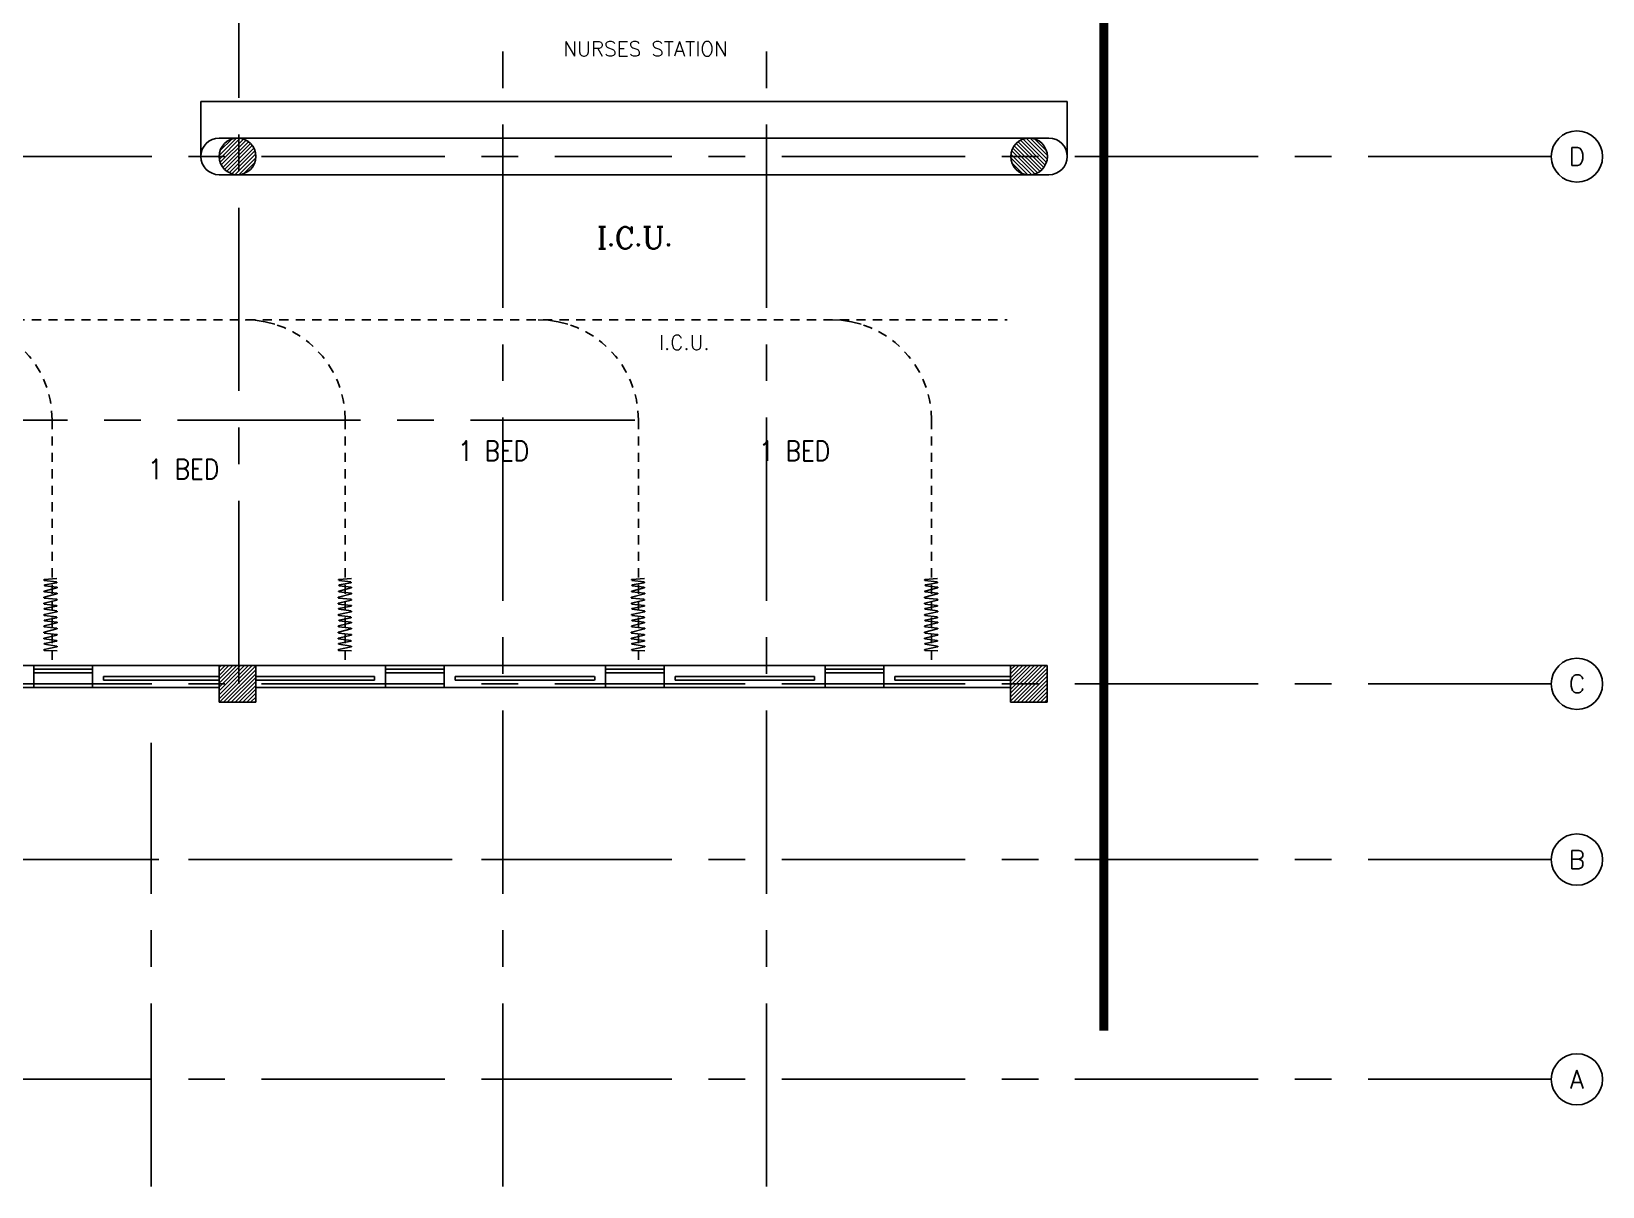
# Model space of a CAD drawing. Extents: x 417866242 to 417866861, y 43498051 to 43498155.
# Drawn here: x 417866839.28 to 417866860.72, y 43498075.56 to 43498091.33 of the extents above; entities that cross this region are included whole.
import ezdxf
from ezdxf.enums import TextEntityAlignment as Align

# ---------------------------------------------------------------- set-up
doc = ezdxf.new("R2010")
doc.units = 0
doc.header["$MEASUREMENT"] = 0
for name, pattern in [('CENTER2', [1.125, 0.75, -0.125, 0.125, -0.125]), ('CENTERX2', [4, 2.5, -0.5, 0.5, -0.5]), ('HIDDEN', [0.375, 0.25, -0.125])]:
    doc.linetypes.add(name, pattern=pattern)
doc.layers.get('0').update_dxf_attribs({"linetype": 'CONTINUOUS'})
for name, color, linetype in [('A_COUNTER', 7, 'CONTINUOUS'), ('A_CUBICLE_CURTAINS', 4, 'HIDDEN'), ('AX', 11, 'CONTINUOUS'), ('AX-CR', 7, 'CONTINUOUS'), ('AX-TXT', 2, 'CONTINUOUS'), ('AXES', 11, 'CENTERX2'), ('COL', 11, 'CONTINUOUS'), ('D_CURTAIN', 11, 'HIDDEN'), ('ELEV', 2, 'CONTINUOUS'), ('HAT', 11, 'CONTINUOUS'), ('INSUL', 11, 'CONTINUOUS'), ('Locker', 11, 'CONTINUOUS'), ('RM-NAME', 11, 'CONTINUOUS'), ('RS20', 11, 'CONTINUOUS'), ('WALL', 11, 'CONTINUOUS'), ('WIN', 11, 'CONTINUOUS')]:
    doc.layers.add(name, color=color, linetype=linetype)
doc.styles.add('ROMANC', font='romanc', dxfattribs={"height": 0.1})
doc.styles.add('ROMANS', font='ROMANS.shx', dxfattribs={"width": 0.6})
doc.styles.add('RS20', font='ROMANS.shx', dxfattribs={"height": 0.2})

# ---------------------------------------------------------------- blocks, each defined once
blk = doc.blocks.new('C')
at = {"layer": 'D_CURTAIN'}
for points in [[(0.229, 0.077), (0.229, 0.077, 0.848601), (0.219, 0.076), (0.202, -0.062, -0.855925), (0.192, -0.063), (0.167, 0.072, 0.866955), (0.157, 0.072), (0.144, -0.065, -0.843142), (0.134, -0.066), (0.099, 0.077, 0.845318), (0.089, 0.076), (0.076, -0.066, -0.842227), (0.066, -0.067), (0.029, 0.079, 0.837896), (0.019, 0.078), (0.004, -0.065, -0.84563), (-0.006, -0.065), (-0.04, 0.078, 0.842014), (-0.049, 0.078), (-0.065, -0.063, -0.866148), (-0.075, -0.063), (-0.099, 0.074, 0.854133), (-0.109, 0.074), (-0.129, -0.066, -0.838104), (-0.139, -0.067), (-0.17, 0.077, 0.84026), (-0.18, 0.077), (-0.183, -0.071)], [(0.639, -0.068), (0.628, 0.076, 0.848601), (0.618, 0.076), (0.601, -0.063, -0.855925), (0.591, -0.063), (0.566, 0.071, 0.866955), (0.556, 0.071), (0.542, -0.066, -0.843142), (0.533, -0.066), (0.497, 0.076, 0.845318), (0.488, 0.075), (0.474, -0.067, -0.842227), (0.465, -0.068), (0.427, 0.078, 0.837896), (0.417, 0.078), (0.403, -0.065, -0.84563), (0.393, -0.066), (0.359, 0.078, 0.842014), (0.349, 0.077), (0.334, -0.063, -0.866148), (0.324, -0.064), (0.299, 0.074, 0.854133), (0.29, 0.073), (0.27, -0.067, -0.838104), (0.26, -0.067), (0.229, 0.077, 0.84026), (0.219, 0.076)]]:
    blk.add_lwpolyline(points, format="xyb", dxfattribs=at)
blk = doc.blocks.new('AXL')
at = {"layer": 'AX-CR'}
blk.add_circle((-350, 0), 350, dxfattribs=at)
at = {"layer": 'AX-TXT', "style": 'ROMANS'}
blk.add_attdef('AX', text='', height=250, dxfattribs=at).set_placement((-350, 0), align=Align.MIDDLE)
blk = doc.blocks.new('RM1')
at = {"layer": 'RM-NAME', "style": 'ROMANS'}
for tag, p in [('ROOMNAME1', (0, 324)), ('ROOMNAME2', (0, 0))]:
    blk.add_attdef(tag, text='', height=200, dxfattribs=at).set_placement(p, align=Align.MIDDLE)
blk = doc.blocks.new('*X130')
at = {"color": 0}
for p, q in [((193089, 10708), (193542, 11161)), ((193089, 10761), (193488, 11161)), ((193089, 10814), (193435, 11161)), ((193089, 10867), (193382, 11161)), ((193089, 10920), (193329, 11161)), ((193089, 10973), (193276, 11161)), ((193089, 11026), (193223, 11161)), ((193089, 11079), (193170, 11161)), ((193089, 11132), (193117, 11161)), ((193095, 10661), (193589, 11155)), ((193148, 10661), (193589, 11102)), ((193201, 10661), (193589, 11049)), ((193254, 10661), (193589, 10996)), ((193307, 10661), (193589, 10943)), ((193360, 10661), (193589, 10890)), ((193413, 10661), (193589, 10837)), ((193466, 10661), (193589, 10784)), ((193519, 10661), (193589, 10731)), ((193572, 10661), (193589, 10678))]:
    blk.add_line(p, q, dxfattribs=at)
blk = doc.blocks.new('*X129')
at = {"color": 0}
for p, q in [((84179, 10675), (84665, 11161)), ((84179, 10729), (84612, 11161)), ((84179, 10782), (84559, 11161)), ((84179, 10835), (84506, 11161)), ((84179, 10888), (84453, 11161)), ((84179, 10941), (84400, 11161)), ((84179, 10994), (84347, 11161)), ((84179, 11047), (84294, 11161)), ((84179, 11100), (84240, 11161)), ((84179, 11153), (84187, 11161)), ((84218, 10661), (84679, 11122)), ((84271, 10661), (84679, 11069)), ((84324, 10661), (84679, 11016)), ((84377, 10661), (84679, 10963)), ((84430, 10661), (84679, 10910)), ((84483, 10661), (84679, 10857)), ((84536, 10661), (84679, 10804)), ((84589, 10661), (84679, 10751)), ((84642, 10661), (84679, 10698))]:
    blk.add_line(p, q, dxfattribs=at)

msp = doc.modelspace()

# ---------------------------------------------------------------- hatches: boundary and pattern name
at = {"layer": 'HAT'}
h = msp.add_hatch(dxfattribs=at)
h.set_pattern_fill('ANSI31', color=256, scale=0.3, style=0)
h.set_pattern_definition([(45, (417866780.848183, 43498045.98642), (-0.026516504, 0.026516504), [])])
h.paths.add_polyline_path([(417866841.838, 43498089.621), (417866842.088, 43498089.621), (417866842.088, 43498089.871, 0.414214)])
h.paths.add_polyline_path([(417866842.088, 43498089.871), (417866842.088, 43498089.621), (417866842.338, 43498089.621, 0.414214)])
h.paths.add_polyline_path([(417866842.338, 43498089.621), (417866842.088, 43498089.621), (417866842.088, 43498089.371, 0.414214)])
h.paths.add_polyline_path([(417866842.088, 43498089.621), (417866841.838, 43498089.621, 0.414214), (417866842.088, 43498089.371)])
h = msp.add_hatch(dxfattribs=at)
h.set_pattern_fill('ANSI31', color=256, scale=0.3, style=0)
h.set_pattern_definition([(135, (417866914.12988, 43498045.985312), (0.026516504, 0.026516504), [])])
h.paths.add_polyline_path([(417866853.14, 43498089.62), (417866852.89, 43498089.62), (417866852.89, 43498089.87, -0.414214)])
h.paths.add_polyline_path([(417866852.89, 43498089.87), (417866852.89, 43498089.62), (417866852.64, 43498089.62, -0.414214)])
h.paths.add_polyline_path([(417866852.64, 43498089.62), (417866852.89, 43498089.62), (417866852.89, 43498089.37, -0.414214)])
h.paths.add_polyline_path([(417866852.89, 43498089.62), (417866853.14, 43498089.62, -0.414214), (417866852.89, 43498089.37)])

# ---------------------------------------------------------------- linework, layer by layer
at = {"layer": 'A_COUNTER'}
for p, q in [((417866841.588, 43498090.37), (417866853.41, 43498090.37)), ((417866841.838, 43498089.87), (417866845.708, 43498089.87)), ((417866853.16, 43498089.87), (417866845.708, 43498089.87)), ((417866841.838, 43498089.37), (417866845.708, 43498089.37)), ((417866853.16, 43498089.37), (417866845.708, 43498089.37))]:
    msp.add_line(p, q, dxfattribs=at)
for centre, start, end in [((417866841.838, 43498089.621), 90, 270), ((417866853.16, 43498089.621), 270, 90)]:
    msp.add_arc(centre, 0.25, start, end, dxfattribs=at)
at = {"layer": 'A_CUBICLE_CURTAINS', "ltscale": 0.5}
for p, q in [((417866835.458, 43498087.392), (417866852.589, 43498087.392)), ((417866839.558, 43498086.024), (417866839.558, 43498082.67)), ((417866843.558, 43498086.024), (417866843.558, 43498082.67)), ((417866847.558, 43498086.024), (417866847.558, 43498082.67)), ((417866851.558, 43498086.024), (417866851.558, 43498082.67))]:
    msp.add_line(p, q, dxfattribs=at)
for centre in [(417866838.19, 43498086.024), (417866842.19, 43498086.024), (417866846.19, 43498086.024), (417866850.19, 43498086.024)]:
    msp.add_arc(centre, 1.368, 0, 90, dxfattribs=at)
at = {"layer": 'AXES'}
for p, q in [((417866845.708, 43498075.555), (417866845.708, 43498154.033)), ((417866849.308, 43498075.555), (417866849.308, 43498154.033)), ((417866842.108, 43498082.42), (417866842.108, 43498140.99)), ((417866778.417, 43498089.62), (417866847.508, 43498089.62)), ((417866860.016, 43498089.62), (417866847.508, 43498089.62)), ((417866789.268, 43498086.02), (417866847.508, 43498086.02)), ((417866778.417, 43498082.42), (417866848.708, 43498082.42)), ((417866860.016, 43498082.42), (417866848.708, 43498082.42)), ((417866840.908, 43498075.555), (417866840.908, 43498081.614)), ((417866778.417, 43498080.02), (417866847.508, 43498080.02)), ((417866860.016, 43498080.02), (417866839.108, 43498080.02)), ((417866860.016, 43498080.02), (417866847.508, 43498080.02)), ((417866778.417, 43498077.02), (417866845.708, 43498077.02)), ((417866778.417, 43498077.02), (417866845.708, 43498077.02)), ((417866860.016, 43498077.02), (417866845.708, 43498077.02)), ((417866860.016, 43498077.02), (417866845.708, 43498077.02))]:
    msp.add_line(p, q, dxfattribs=at)
at = {"layer": 'COL'}
for p, q in [((417866841.838, 43498082.67), (417866841.838, 43498082.17)), ((417866842.338, 43498082.67), (417866841.838, 43498082.67)), ((417866842.338, 43498082.17), (417866842.338, 43498082.67)), ((417866852.638, 43498082.67), (417866852.638, 43498082.17)), ((417866853.138, 43498082.67), (417866852.638, 43498082.67)), ((417866853.138, 43498082.17), (417866853.138, 43498082.67)), ((417866841.838, 43498082.17), (417866842.338, 43498082.17)), ((417866852.638, 43498082.17), (417866853.138, 43498082.17))]:
    msp.add_line(p, q, dxfattribs=at)
at = {"layer": 'ELEV', "linetype": 'CENTER2', "const_width": 0.12}
msp.add_lwpolyline([(417866853.91, 43498077.686), (417866853.91, 43498144.695)], dxfattribs=at)
at = {"layer": 'INSUL'}
for p, q in [((417866840.258, 43498082.47), (417866840.258, 43498082.52)), ((417866841.838, 43498082.52), (417866840.258, 43498082.52)), ((417866841.838, 43498082.47), (417866840.258, 43498082.47)), ((417866843.958, 43498082.52), (417866842.338, 43498082.52)), ((417866843.958, 43498082.47), (417866842.338, 43498082.47)), ((417866843.958, 43498082.47), (417866843.958, 43498082.52)), ((417866845.058, 43498082.47), (417866845.058, 43498082.52)), ((417866845.458, 43498082.52), (417866845.058, 43498082.52)), ((417866845.058, 43498082.47), (417866845.058, 43498082.52)), ((417866845.708, 43498082.52), (417866845.058, 43498082.52)), ((417866845.458, 43498082.47), (417866845.058, 43498082.47)), ((417866845.708, 43498082.47), (417866845.058, 43498082.47)), ((417866845.708, 43498082.52), (417866846.958, 43498082.52)), ((417866845.708, 43498082.47), (417866846.958, 43498082.47)), ((417866846.962, 43498082.47), (417866846.962, 43498082.52)), ((417866848.058, 43498082.52), (417866849.058, 43498082.52)), ((417866848.058, 43498082.47), (417866848.058, 43498082.52)), ((417866848.058, 43498082.47), (417866849.058, 43498082.47)), ((417866849.308, 43498082.52), (417866848.062, 43498082.52)), ((417866849.308, 43498082.47), (417866848.062, 43498082.47)), ((417866849.308, 43498082.52), (417866849.962, 43498082.52)), ((417866849.308, 43498082.47), (417866849.962, 43498082.47)), ((417866849.558, 43498082.52), (417866849.962, 43498082.52)), ((417866849.558, 43498082.47), (417866849.962, 43498082.47)), ((417866849.962, 43498082.47), (417866849.962, 43498082.52)), ((417866849.962, 43498082.47), (417866849.962, 43498082.52)), ((417866851.058, 43498082.52), (417866852.638, 43498082.52)), ((417866851.058, 43498082.47), (417866851.058, 43498082.52)), ((417866851.058, 43498082.47), (417866852.638, 43498082.47))]:
    msp.add_line(p, q, dxfattribs=at)
at = {"layer": 'Locker', "color": 0, "linetype": 'ByBlock', "ltscale": 0.3}
for p, q in [((417866841.588, 43498089.621), (417866841.588, 43498090.37)), ((417866853.41, 43498089.621), (417866853.41, 43498090.37))]:
    msp.add_line(p, q, dxfattribs=at)
at = {"layer": 'WALL'}
for p, q in [((417866838.758, 43498082.67), (417866839.308, 43498082.67)), ((417866839.308, 43498082.37), (417866839.308, 43498082.67)), ((417866844.108, 43498082.67), (417866840.108, 43498082.67)), ((417866840.108, 43498082.37), (417866840.108, 43498082.67)), ((417866844.108, 43498082.37), (417866844.108, 43498082.67)), ((417866845.458, 43498082.67), (417866844.908, 43498082.67)), ((417866844.908, 43498082.37), (417866844.908, 43498082.67)), ((417866845.708, 43498082.67), (417866844.908, 43498082.67)), ((417866845.708, 43498082.67), (417866847.105, 43498082.67)), ((417866845.958, 43498082.67), (417866847.105, 43498082.67)), ((417866847.108, 43498082.67), (417866845.962, 43498082.67)), ((417866847.108, 43498082.37), (417866847.108, 43498082.67)), ((417866847.908, 43498082.67), (417866849.058, 43498082.67)), ((417866847.908, 43498082.67), (417866849.058, 43498082.67)), ((417866847.908, 43498082.37), (417866847.908, 43498082.67)), ((417866849.062, 43498082.67), (417866847.912, 43498082.67)), ((417866849.062, 43498082.67), (417866847.912, 43498082.67)), ((417866849.058, 43498082.67), (417866850.108, 43498082.67)), ((417866850.108, 43498082.37), (417866850.108, 43498082.67)), ((417866850.108, 43498082.37), (417866850.108, 43498082.67)), ((417866850.908, 43498082.67), (417866852.638, 43498082.67)), ((417866850.908, 43498082.37), (417866850.908, 43498082.67)), ((417866838.758, 43498082.37), (417866839.308, 43498082.37)), ((417866841.838, 43498082.37), (417866840.108, 43498082.37)), ((417866844.108, 43498082.37), (417866842.338, 43498082.37)), ((417866845.458, 43498082.37), (417866844.908, 43498082.37)), ((417866845.708, 43498082.37), (417866844.908, 43498082.37)), ((417866845.708, 43498082.37), (417866847.105, 43498082.37)), ((417866845.958, 43498082.37), (417866847.105, 43498082.37)), ((417866847.108, 43498082.37), (417866845.962, 43498082.37)), ((417866847.908, 43498082.37), (417866849.058, 43498082.37)), ((417866847.908, 43498082.37), (417866849.058, 43498082.37)), ((417866849.058, 43498082.37), (417866847.912, 43498082.37)), ((417866849.308, 43498082.37), (417866847.912, 43498082.37)), ((417866849.308, 43498082.37), (417866850.108, 43498082.37)), ((417866849.558, 43498082.37), (417866850.108, 43498082.37)), ((417866850.908, 43498082.37), (417866852.638, 43498082.37))]:
    msp.add_line(p, q, dxfattribs=at)
for centre in [(417866842.088, 43498089.621), (417866852.89, 43498089.62)]:
    msp.add_circle(centre, 0.25, dxfattribs=at)
at = {"layer": 'WIN'}
for p, q in [((417866840.108, 43498082.67), (417866839.308, 43498082.67)), ((417866840.108, 43498082.62), (417866839.308, 43498082.62)), ((417866840.108, 43498082.57), (417866839.308, 43498082.57)), ((417866844.908, 43498082.67), (417866844.108, 43498082.67)), ((417866844.908, 43498082.62), (417866844.108, 43498082.62)), ((417866844.908, 43498082.57), (417866844.108, 43498082.57)), ((417866847.905, 43498082.67), (417866847.108, 43498082.67)), ((417866847.905, 43498082.62), (417866847.108, 43498082.62)), ((417866847.905, 43498082.57), (417866847.108, 43498082.57)), ((417866847.905, 43498082.57), (417866847.108, 43498082.57)), ((417866847.112, 43498082.57), (417866847.908, 43498082.57)), ((417866850.108, 43498082.67), (417866850.908, 43498082.67)), ((417866850.108, 43498082.62), (417866850.908, 43498082.62)), ((417866850.108, 43498082.57), (417866850.908, 43498082.57)), ((417866840.108, 43498082.37), (417866839.308, 43498082.37)), ((417866844.908, 43498082.37), (417866844.108, 43498082.37)), ((417866847.905, 43498082.37), (417866847.108, 43498082.37)), ((417866847.905, 43498082.37), (417866847.108, 43498082.37)), ((417866847.112, 43498082.37), (417866847.908, 43498082.37)), ((417866847.112, 43498082.37), (417866847.908, 43498082.37)), ((417866850.108, 43498082.37), (417866850.908, 43498082.37))]:
    msp.add_line(p, q, dxfattribs=at)

# ---------------------------------------------------------------- block references
at = {"layer": 'AX', "xscale": 0.0009999871253967285, "yscale": 0.001000002026557922, "zscale": 0.001}
for p, values in [((417866860.716, 43498089.62), {'AX': 'D'}), ((417866860.716, 43498082.42), {'AX': 'C'}), ((417866860.716, 43498080.02), {'AX': 'B'}), ((417866860.716, 43498077.02), {'AX': 'A'})]:
    msp.add_blockref('AXL', p, dxfattribs=at).add_auto_attribs(values)
at = {"layer": 'D_CURTAIN', "ltscale": 2, "xscale": 1.200000002980232, "yscale": 1.200000002980232, "zscale": 1.2, "rotation": 90}
for p in [(417866839.542, 43498083.091), (417866843.56, 43498083.091), (417866847.56, 43498083.091), (417866851.56, 43498083.091)]:
    msp.add_blockref('C', p, dxfattribs=at)
at = {"layer": 'HAT', "xscale": 0.0009999871253967285, "yscale": 0.001000002026557922, "zscale": 0.001}
for name, p in [('*X130', (417866648.75, 43498071.509)), ('*X129', (417866768.459, 43498071.509))]:
    msp.add_blockref(name, p, dxfattribs=at)
at = {"layer": 'RM-NAME'}
ref = msp.add_blockref('RM1', (417866847.656, 43498091.09), dxfattribs=dict(at, xscale=0.0009999871253967285, yscale=0.001000002026557922, zscale=0.001))
ref.add_attrib('ROOMNAME2', 'NURSES STATION', dxfattribs={"height": 0.2, "style": 'ROMANS'}).set_placement((417866847.656, 43498091.09), align=Align.MIDDLE)
ref = msp.add_blockref('RM1', (417866848.185, 43498087.081), dxfattribs=dict(at, xscale=-0.0009999871253967285, yscale=0.001000002026557922, zscale=0.001))
ref.add_attrib('ROOMNAME2', 'I.C.U.', dxfattribs={"height": 0.2, "style": 'ROMANS'}).set_placement((417866848.185, 43498087.081), align=Align.MIDDLE)

# ---------------------------------------------------------------- texts
at = {"layer": 'RM-NAME', "style": 'ROMANC'}
msp.add_text('I.C.U.', height=0.3, dxfattribs=at).set_placement((417866847.506, 43498088.508), align=Align.MIDDLE)
at = {"layer": 'RS20', "style": 'RS20', "width": 0.85}
for p in [(417866845.583, 43498085.6), (417866849.69, 43498085.6), (417866841.353, 43498085.352)]:
    msp.add_text('1 BED', height=0.2736, dxfattribs=at).set_placement(p, align=Align.MIDDLE)

doc.saveas('drawing.dxf')
